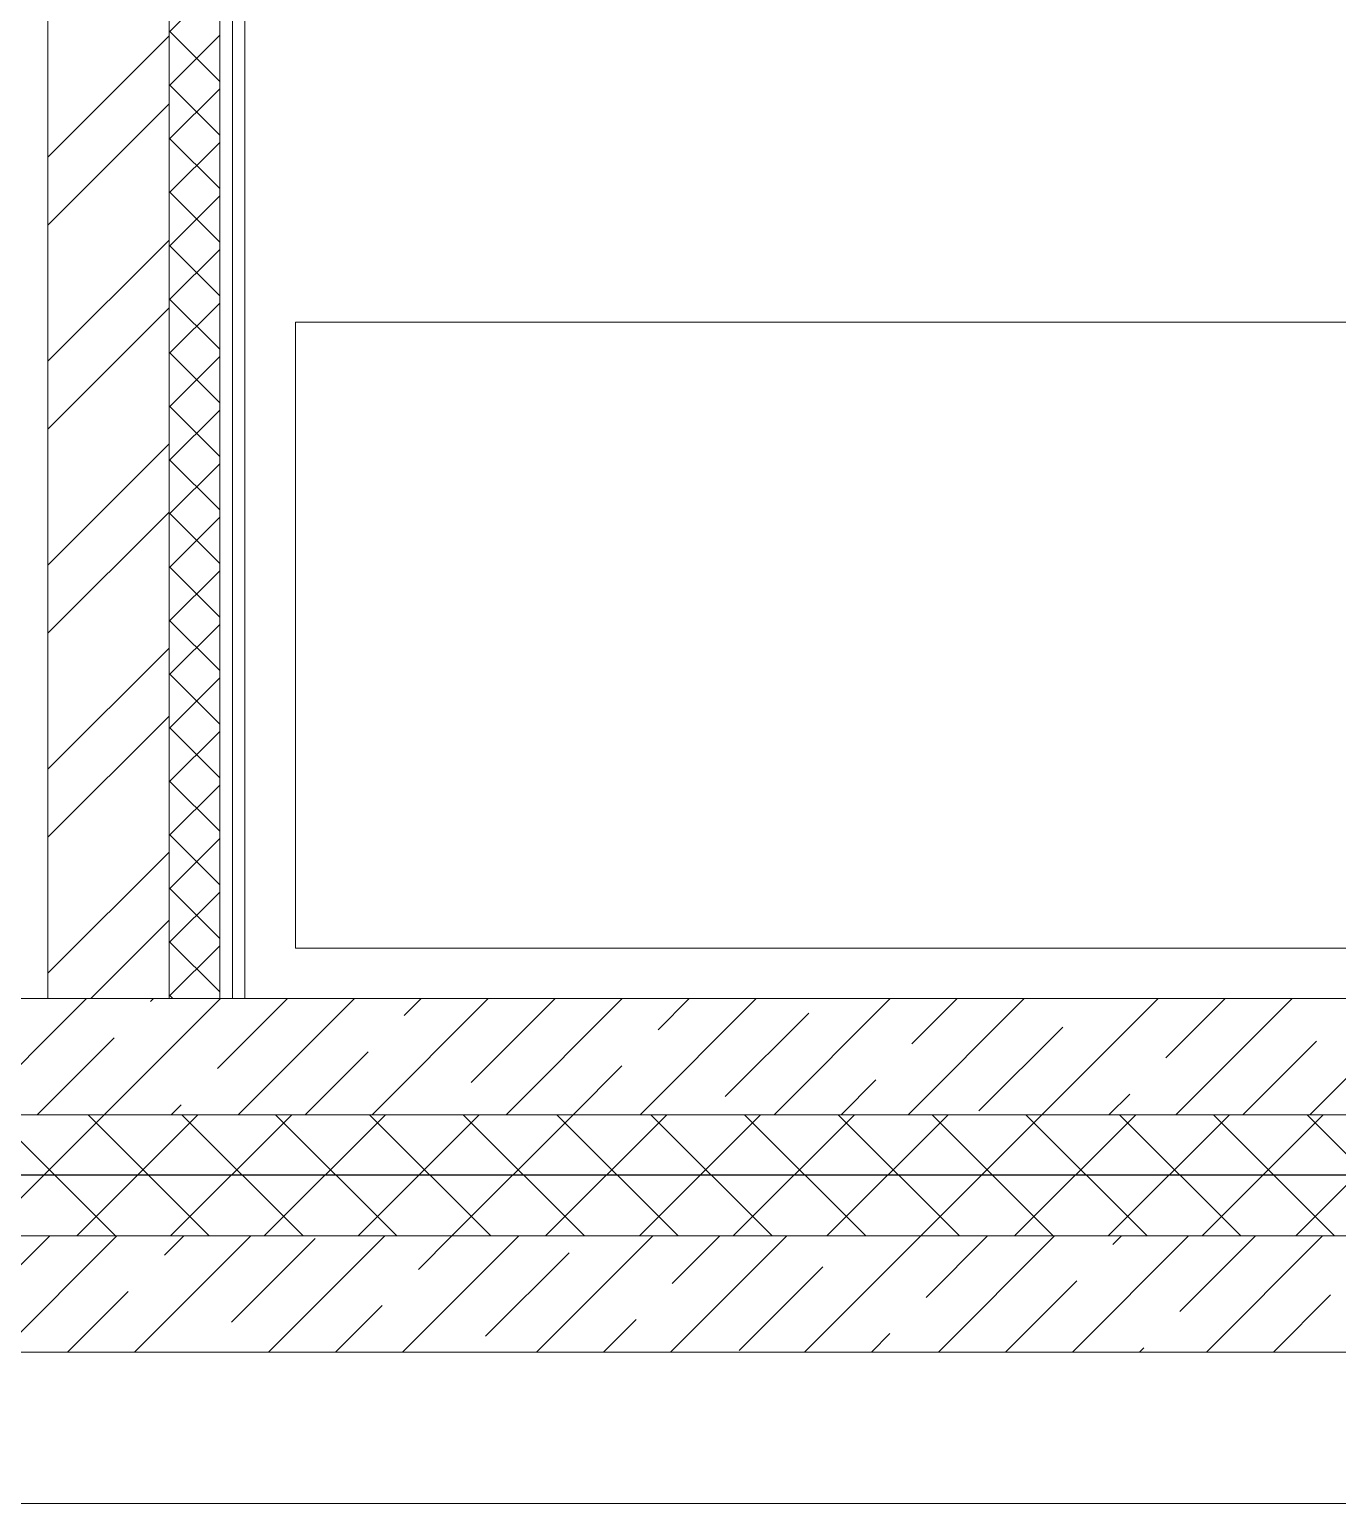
# Model space of a CAD drawing. Header units: inches. Extents: x -21163 to 11874, y -14995 to 6550.
# Drawn here: x -4014 to -2719, y -7989 to -6529 of the extents above; entities that cross this region are included whole.
import ezdxf

# ---------------------------------------------------------------- set-up
doc = ezdxf.new("R2010")
doc.units = ezdxf.units.IN
doc.header["$MEASUREMENT"] = 0
doc.linetypes.add('CONTI', pattern=[0])
doc.linetypes.add('GOST2.303 5', pattern=[24, 20, -1.5, 1, -1.5])
doc.layers.add('axis_dim', color=8, linetype='CONTI')
for name, color, linetype, lineweight in [('furniture', 8, 'Continuous', 0), ('stair1', 8, 'Continuous', 15), ('Wall2', 8, 'Continuous', 5)]:
    doc.layers.add(name, color=color, linetype=linetype, lineweight=lineweight)

msp = doc.modelspace()

# ---------------------------------------------------------------- linework, layer by layer
at = {"layer": 'axis_dim', "linetype": 'GOST2.303 5', "lineweight": 25, "ltscale": 100}
msp.add_lwpolyline([(244.6, -7664), (-18161.6, -7664)], dxfattribs=at)
at = {"layer": 'furniture'}
msp.add_lwpolyline([(-3750.6, -6819), (-1425.6, -6819), (-1425.6, -7439), (-3750.6, -7439)], close=True, dxfattribs=at)
at = {"layer": 'stair1', "ltscale": 75}
msp.add_lwpolyline([(-13825.6, -7839), (-13825.6, -7989), (2924.9, -7989), (2924.9, -7839)], dxfattribs=at)
at = {"layer": 'Wall2', "ltscale": 100}
for points in [[(-3995.6, -4159.5), (-3995.6, -7489)], [(-3875.6, -7489), (-3875.6, -5259.5)], [(-3875.6, -7423.9), (-3875.6, -5259.5)], [(-3825.6, -5259.5), (-3825.6, -7489)], [(-3825.6, -7489), (-3825.6, -5259.5)], [(-3813.1, -5259.5), (-3813.1, -7489)], [(-3813.1, -7489), (-3813.1, -5259.5)], [(-3800.6, -5259.5), (-3800.6, -7489)], [(-3995.6, -6655.7), (-3875.6, -6535.7)], [(-3995.6, -6723.1), (-3875.6, -6603.1)], [(-3995.6, -6857.8), (-3875.6, -6737.8)], [(-3995.6, -6925.1), (-3875.6, -6805.1)], [(-3995.6, -7059.8), (-3875.6, -6939.8)], [(-3995.6, -7127.2), (-3875.6, -7007.2)], [(-3995.6, -7261.9), (-3875.6, -7141.9)], [(-3995.6, -7329.2), (-3875.6, -7209.2)], [(-3995.6, -7463.9), (-3875.6, -7343.9)], [(-3953.3, -7489), (-3875.6, -7411.3)], [(-3875.6, -7489), (-3875.6, -7423.9)], [(-1025.6, -7489), (-5645.5, -7489)], [(-4072.5, -7604), (-3957.5, -7489)], [(-3995.6, -7489), (-3875.6, -7489)], [(-3939.9, -7604), (-3824.9, -7489)], [(-3894.2, -7492), (-3891.2, -7489)], [(-3825.6, -7489), (-3875.6, -7489)], [(-3827.9, -7558.3), (-3758.6, -7489)], [(-3813.1, -7489), (-3825.6, -7489)], [(-3800.6, -7489), (-3813.1, -7489)], [(-3807.3, -7604), (-3692.3, -7489)], [(-3674.8, -7604), (-3559.8, -7489)], [(-3643, -7505.9), (-3626.1, -7489)], [(-3576.7, -7572.2), (-3493.8, -7489.3)], [(-3542.2, -7604), (-3427.2, -7489)], [(-3409.6, -7604), (-3294.6, -7489)], [(-3391.7, -7519.8), (-3360.9, -7489)], [(-3277, -7604), (-3162, -7489)], [(-3144.4, -7604), (-3029.4, -7489)], [(-3140.5, -7533.7), (-3095.7, -7489)], [(-3011.8, -7604), (-2896.8, -7489)], [(-2889.2, -7547.7), (-2830.6, -7489)], [(-2879.3, -7604), (-2764.3, -7489)], [(-2746.7, -7604), (-2631.7, -7489)], [(-3325.4, -7586.1), (-3242.6, -7503.3)], [(-3074.2, -7600), (-2991.3, -7517.2)], [(-4006.2, -7604), (-3930, -7527.8)], [(-2813, -7604), (-2740.1, -7531.1)], [(-3741.1, -7604), (-3678.8, -7541.7)], [(-3475.9, -7604), (-3427.5, -7555.6)], [(-3210.7, -7604), (-3176.3, -7569.5)], [(-2945.6, -7604), (-2925, -7583.5)], [(-1025.6, -7604), (-5645.5, -7604)], [(-5645.5, -7604), (-1025.6, -7604)], [(-4059.9, -7724), (-3939.9, -7604)], [(-3928.7, -7724), (-4048.7, -7604)], [(-3967.1, -7724), (-3847.1, -7604)], [(-3835.9, -7724), (-3955.9, -7604)], [(-3874.3, -7724), (-3754.3, -7604)], [(-3873.6, -7604), (-3863.7, -7594.1)], [(-3743.1, -7724), (-3863.1, -7604)], [(-3781.5, -7724), (-3661.5, -7604)], [(-3650.3, -7724), (-3770.3, -7604)], [(-3688.7, -7724), (-3568.7, -7604)], [(-3557.4, -7724), (-3677.4, -7604)], [(-3595.9, -7724), (-3475.9, -7604)], [(-3464.6, -7724), (-3584.6, -7604)], [(-3503.1, -7724), (-3383.1, -7604)], [(-3371.8, -7724), (-3491.8, -7604)], [(-3410.3, -7724), (-3290.3, -7604)], [(-3279, -7724), (-3399, -7604)], [(-3317.5, -7724), (-3197.5, -7604)], [(-3186.2, -7724), (-3306.2, -7604)], [(-3224.7, -7724), (-3104.7, -7604)], [(-3093.4, -7724), (-3213.4, -7604)], [(-3131.8, -7724), (-3011.8, -7604)], [(-3000.6, -7724), (-3120.6, -7604)], [(-3039, -7724), (-2919, -7604)], [(-2907.8, -7724), (-3027.8, -7604)], [(-2946.2, -7724), (-2826.2, -7604)], [(-2815, -7724), (-2935, -7604)], [(-2853.4, -7724), (-2733.4, -7604)], [(-2722.2, -7724), (-2842.2, -7604)], [(-2760.6, -7724), (-2640.6, -7604)], [(-2629.4, -7724), (-2749.4, -7604)], [(-1025.6, -7724), (-5645.5, -7724)], [(-5645.5, -7724), (-1025.6, -7724)], [(-4065.2, -7795.6), (-3993.6, -7724)], [(-4042.3, -7839), (-3927.3, -7724)], [(-3909.8, -7839), (-3794.8, -7724)], [(-3880.3, -7743.2), (-3861.1, -7724)], [(-3814, -7809.5), (-3731.1, -7726.7)], [(-3777.2, -7839), (-3662.2, -7724)], [(-3644.6, -7839), (-3529.6, -7724)], [(-3629, -7757.2), (-3595.9, -7724)], [(-3512, -7839), (-3397, -7724)], [(-3379.4, -7839), (-3264.4, -7724)], [(-3377.8, -7771.1), (-3330.7, -7724)], [(-3246.8, -7839), (-3131.8, -7724)], [(-3126.5, -7785), (-3065.6, -7724)], [(-3114.3, -7839), (-2999.3, -7724)], [(-2981.7, -7839), (-2866.7, -7724)], [(-2941.6, -7732.6), (-2933, -7724)], [(-2875.3, -7798.9), (-2800.4, -7724)], [(-2849.1, -7839), (-2734.1, -7724)], [(-3562.7, -7823.4), (-3479.9, -7740.6)], [(-3311.5, -7837.4), (-3228.6, -7754.5)], [(-3976.1, -7839), (-3916.1, -7779)], [(-3048, -7839), (-2977.4, -7768.4)], [(-3710.9, -7839), (-3664.8, -7792.9)], [(-2782.8, -7839), (-2726.2, -7782.3)], [(-3445.7, -7839), (-3413.6, -7806.9)], [(-3180.6, -7839), (-3162.3, -7820.8)], [(-2915.4, -7839), (-2911.1, -7834.7)], [(-5645.5, -7839), (-1025.6, -7839)]]:
    msp.add_lwpolyline(points, dxfattribs=at)
at = {"layer": 'Wall2', "lineweight": 0, "ltscale": 100}
for points in [[(-3875.6, -6532), (-3825.6, -6482)], [(-3825.6, -6580.8), (-3875.6, -6530.8)], [(-3875.6, -6585), (-3825.6, -6535)], [(-3825.6, -6633.9), (-3875.6, -6583.9)], [(-3875.6, -6638.1), (-3825.6, -6588.1)], [(-3825.6, -6686.9), (-3875.6, -6636.9)], [(-3875.6, -6691.1), (-3825.6, -6641.1)], [(-3825.6, -6739.9), (-3875.6, -6689.9)], [(-3875.6, -6744.1), (-3825.6, -6694.1)], [(-3825.6, -6793), (-3875.6, -6743)], [(-3875.6, -6797.2), (-3825.6, -6747.2)], [(-3825.6, -6846), (-3875.6, -6796)], [(-3875.6, -6850.2), (-3825.6, -6800.2)], [(-3825.6, -6899), (-3875.6, -6849)], [(-3875.6, -6903.2), (-3825.6, -6853.2)], [(-3825.6, -6952.1), (-3875.6, -6902.1)], [(-3875.6, -6956.3), (-3825.6, -6906.3)], [(-3825.6, -7005.1), (-3875.6, -6955.1)], [(-3875.6, -7009.3), (-3825.6, -6959.3)], [(-3825.6, -7058.1), (-3875.6, -7008.1)], [(-3875.6, -7062.3), (-3825.6, -7012.3)], [(-3825.6, -7111.2), (-3875.6, -7061.2)], [(-3875.6, -7115.4), (-3825.6, -7065.4)], [(-3825.6, -7164.2), (-3875.6, -7114.2)], [(-3875.6, -7168.4), (-3825.6, -7118.4)], [(-3825.6, -7217.2), (-3875.6, -7167.2)], [(-3875.6, -7221.4), (-3825.6, -7171.4)], [(-3825.6, -7270.3), (-3875.6, -7220.3)], [(-3875.6, -7274.5), (-3825.6, -7224.5)], [(-3825.6, -7323.3), (-3875.6, -7273.3)], [(-3875.6, -7327.5), (-3825.6, -7277.5)], [(-3825.6, -7376.3), (-3875.6, -7326.3)], [(-3875.6, -7380.5), (-3825.6, -7330.5)], [(-3825.6, -7429.4), (-3875.6, -7379.4)], [(-3875.6, -7433.6), (-3825.6, -7383.6)], [(-3825.6, -7482.4), (-3875.6, -7432.4)], [(-3875.6, -7486.6), (-3825.6, -7436.6)], [(-3872, -7489), (-3875.6, -7485.4)]]:
    msp.add_lwpolyline(points, dxfattribs=at)

doc.saveas('drawing.dxf')
